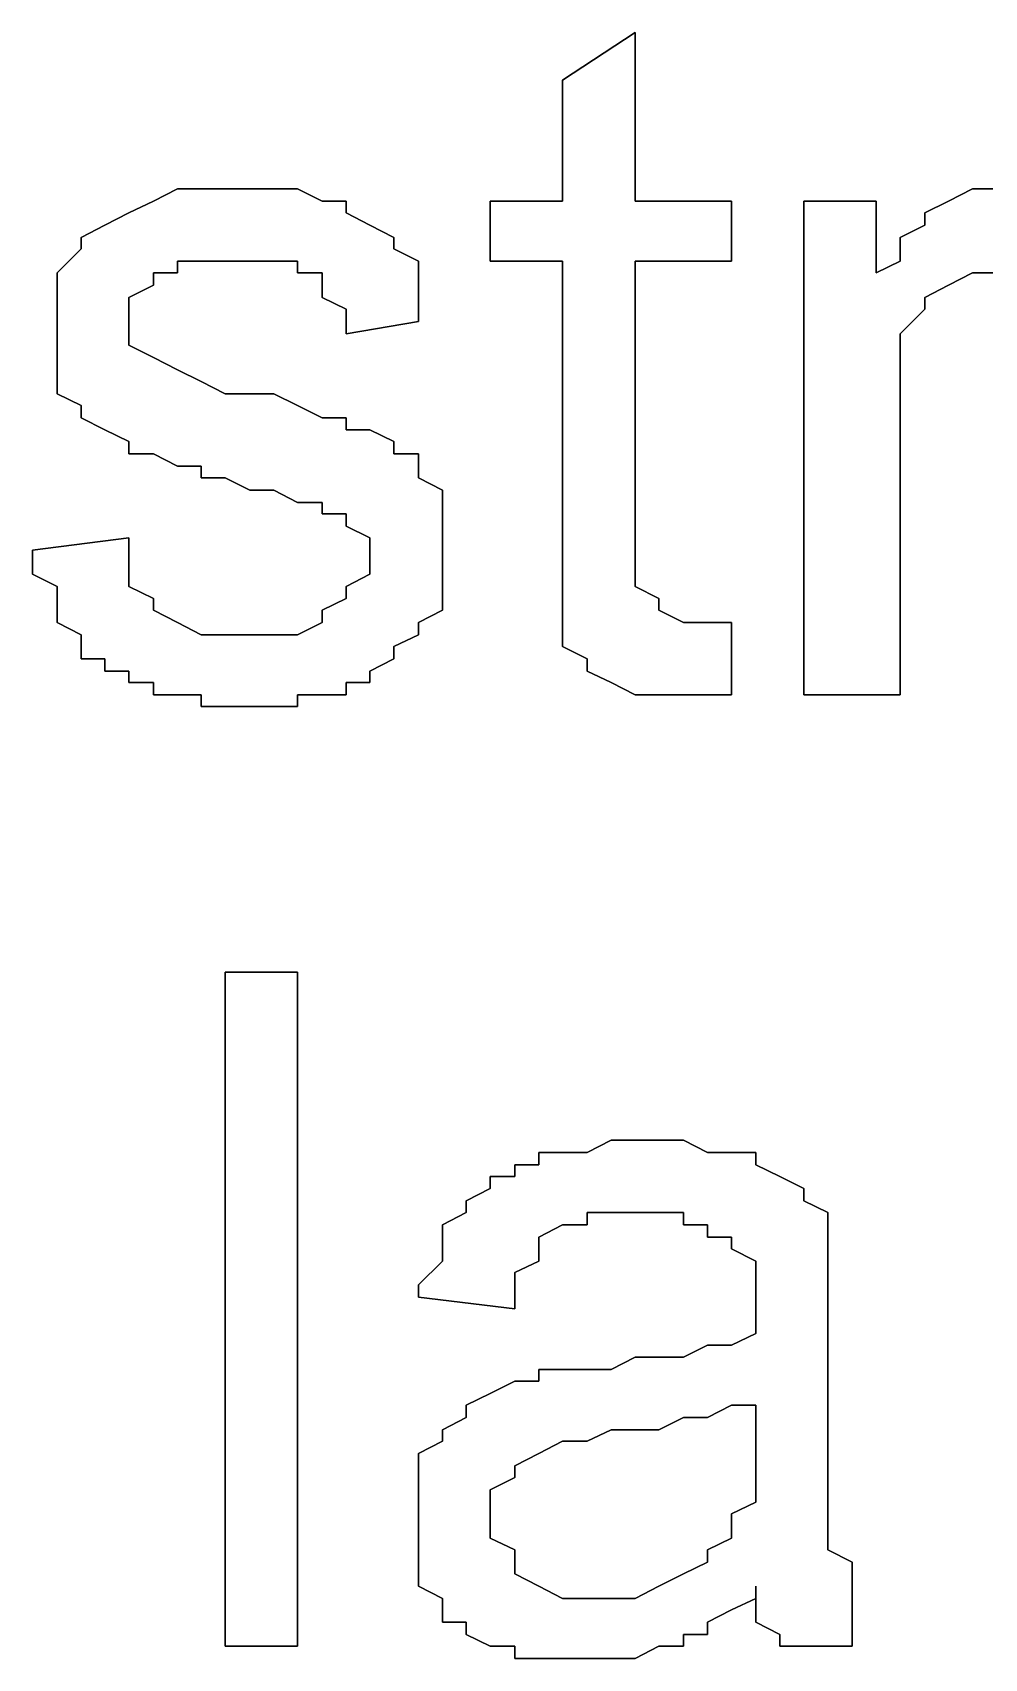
# Model space of a CAD drawing. Header units: metres. Extents: x 2.9 to 42.8, y 1.7 to 28.7.
# Drawn here: x 39.2712 to 39.4106, y 15.6157 to 15.8538 of the extents above; entities that cross this region are included whole.
import ezdxf

# ---------------------------------------------------------------- set-up
doc = ezdxf.new("R2010")
doc.units = ezdxf.units.M
doc.layers.add('GRIS', color=8, linetype='Continuous')

msp = doc.modelspace()

# ---------------------------------------------------------------- linework, layer by layer
at = {"layer": 'GRIS', "lineweight": -3}
for points in [[(39.3594, 15.8538), (39.3488, 15.8468), (39.3594, 15.8538)], [(39.3594, 15.8291), (39.3594, 15.8538), (39.3594, 15.8291)], [(39.3488, 15.8468), (39.3488, 15.8291), (39.3488, 15.8468)], [(39.2889, 15.8291), (39.2853, 15.8274), (39.2889, 15.8291)], [(39.2924, 15.8309), (39.2889, 15.8291), (39.2924, 15.8309)], [(39.2959, 15.8309), (39.2924, 15.8309), (39.2959, 15.8309)], [(39.2994, 15.8309), (39.2959, 15.8309), (39.2994, 15.8309)], [(39.303, 15.8309), (39.2994, 15.8309), (39.303, 15.8309)], [(39.3065, 15.8309), (39.303, 15.8309), (39.3065, 15.8309)], [(39.31, 15.8309), (39.3065, 15.8309), (39.31, 15.8309)], [(39.3136, 15.8291), (39.31, 15.8309), (39.3136, 15.8291)], [(39.3171, 15.8291), (39.3136, 15.8291), (39.3171, 15.8291)], [(39.3171, 15.8274), (39.3171, 15.8291), (39.3171, 15.8274)], [(39.3488, 15.8291), (39.3382, 15.8291), (39.3488, 15.8291)], [(39.3382, 15.8291), (39.3382, 15.8203), (39.3382, 15.8291)], [(39.3735, 15.8291), (39.3594, 15.8291), (39.3735, 15.8291)], [(39.3735, 15.8203), (39.3735, 15.8291), (39.3735, 15.8203)], [(39.3947, 15.8291), (39.3841, 15.8291), (39.3947, 15.8291)], [(39.3841, 15.8291), (39.3841, 15.7568), (39.3841, 15.8291)], [(39.3947, 15.8186), (39.3947, 15.8291), (39.3947, 15.8186)], [(39.4053, 15.8291), (39.4018, 15.8274), (39.4053, 15.8291)], [(39.4088, 15.8309), (39.4053, 15.8291), (39.4088, 15.8309)], [(39.4123, 15.8309), (39.4088, 15.8309), (39.4123, 15.8309)], [(39.2853, 15.8274), (39.2818, 15.8256), (39.2853, 15.8274)], [(39.3206, 15.8256), (39.3171, 15.8274), (39.3206, 15.8256)], [(39.4018, 15.8274), (39.4018, 15.8256), (39.4018, 15.8274)], [(39.2818, 15.8256), (39.2783, 15.8238), (39.2818, 15.8256)], [(39.3241, 15.8238), (39.3206, 15.8256), (39.3241, 15.8238)], [(39.4018, 15.8256), (39.3982, 15.8238), (39.4018, 15.8256)], [(39.2783, 15.8221), (39.2748, 15.8186), (39.2783, 15.8221)], [(39.2783, 15.8238), (39.2783, 15.8221), (39.2783, 15.8238)], [(39.3241, 15.8221), (39.3241, 15.8238), (39.3241, 15.8221)], [(39.3277, 15.8203), (39.3241, 15.8221), (39.3277, 15.8203)], [(39.3982, 15.8238), (39.3982, 15.8203), (39.3982, 15.8238)], [(39.2924, 15.8186), (39.2924, 15.8203), (39.2924, 15.8186)], [(39.2924, 15.8203), (39.2959, 15.8203), (39.2924, 15.8203)], [(39.2959, 15.8203), (39.2994, 15.8203), (39.2959, 15.8203)], [(39.2994, 15.8203), (39.303, 15.8203), (39.2994, 15.8203)], [(39.303, 15.8203), (39.3065, 15.8203), (39.303, 15.8203)], [(39.3065, 15.8203), (39.31, 15.8203), (39.3065, 15.8203)], [(39.31, 15.8203), (39.31, 15.8186), (39.31, 15.8203)], [(39.3277, 15.8186), (39.3277, 15.8203), (39.3277, 15.8186)], [(39.3382, 15.8203), (39.3488, 15.8203), (39.3382, 15.8203)], [(39.3488, 15.8203), (39.3488, 15.778), (39.3488, 15.8203)], [(39.3594, 15.778), (39.3594, 15.8203), (39.3594, 15.778)], [(39.3594, 15.8203), (39.3735, 15.8203), (39.3594, 15.8203)], [(39.3982, 15.8203), (39.3947, 15.8186), (39.3982, 15.8203)], [(39.2748, 15.8186), (39.2748, 15.8168), (39.2748, 15.8186)], [(39.2889, 15.8168), (39.2889, 15.8186), (39.2889, 15.8168)], [(39.2889, 15.8186), (39.2924, 15.8186), (39.2889, 15.8186)], [(39.31, 15.8186), (39.3136, 15.8186), (39.31, 15.8186)], [(39.3136, 15.8186), (39.3136, 15.8168), (39.3136, 15.8186)], [(39.3277, 15.8168), (39.3277, 15.8186), (39.3277, 15.8168)], [(39.4053, 15.8168), (39.4088, 15.8186), (39.4053, 15.8168)], [(39.4088, 15.8186), (39.4123, 15.8186), (39.4088, 15.8186)], [(39.2748, 15.8168), (39.2748, 15.815), (39.2748, 15.8168)], [(39.2748, 15.815), (39.2748, 15.8133), (39.2748, 15.815)], [(39.2853, 15.815), (39.2889, 15.8168), (39.2853, 15.815)], [(39.2853, 15.8115), (39.2853, 15.815), (39.2853, 15.8115)], [(39.3136, 15.8168), (39.3136, 15.815), (39.3136, 15.8168)], [(39.3136, 15.815), (39.3171, 15.8133), (39.3136, 15.815)], [(39.3277, 15.8133), (39.3277, 15.8168), (39.3277, 15.8133)], [(39.4018, 15.815), (39.4053, 15.8168), (39.4018, 15.815)], [(39.4018, 15.8133), (39.4018, 15.815), (39.4018, 15.8133)], [(39.2748, 15.8133), (39.2748, 15.8097), (39.2748, 15.8133)], [(39.3171, 15.8133), (39.3171, 15.8115), (39.3171, 15.8133)], [(39.3277, 15.8115), (39.3277, 15.8133), (39.3277, 15.8115)], [(39.3982, 15.8097), (39.4018, 15.8133), (39.3982, 15.8097)], [(39.2853, 15.8097), (39.2853, 15.8115), (39.2853, 15.8097)], [(39.3171, 15.8115), (39.3171, 15.8097), (39.3171, 15.8115)], [(39.3171, 15.8097), (39.3277, 15.8115), (39.3171, 15.8097)], [(39.2748, 15.8097), (39.2748, 15.808), (39.2748, 15.8097)], [(39.2748, 15.808), (39.2748, 15.8044), (39.2748, 15.808)], [(39.2853, 15.808), (39.2853, 15.8097), (39.2853, 15.808)], [(39.2889, 15.8062), (39.2853, 15.808), (39.2889, 15.8062)], [(39.3982, 15.8062), (39.3982, 15.8097), (39.3982, 15.8062)], [(39.2924, 15.8044), (39.2889, 15.8062), (39.2924, 15.8044)], [(39.3982, 15.8044), (39.3982, 15.8062), (39.3982, 15.8044)], [(39.2748, 15.8044), (39.2748, 15.8027), (39.2748, 15.8044)], [(39.2748, 15.8027), (39.2748, 15.8009), (39.2748, 15.8027)], [(39.2959, 15.8027), (39.2924, 15.8044), (39.2959, 15.8027)], [(39.2994, 15.8009), (39.2959, 15.8027), (39.2994, 15.8009)], [(39.3982, 15.8027), (39.3982, 15.8044), (39.3982, 15.8027)], [(39.3982, 15.7992), (39.3982, 15.8027), (39.3982, 15.7992)], [(39.2748, 15.8009), (39.2783, 15.7992), (39.2748, 15.8009)], [(39.303, 15.8009), (39.2994, 15.8009), (39.303, 15.8009)], [(39.3065, 15.8009), (39.303, 15.8009), (39.3065, 15.8009)], [(39.31, 15.7992), (39.3065, 15.8009), (39.31, 15.7992)], [(39.2783, 15.7992), (39.2783, 15.7974), (39.2783, 15.7992)], [(39.3136, 15.7974), (39.31, 15.7992), (39.3136, 15.7974)], [(39.3982, 15.7974), (39.3982, 15.7992), (39.3982, 15.7974)], [(39.2783, 15.7974), (39.2818, 15.7956), (39.2783, 15.7974)], [(39.2818, 15.7956), (39.2853, 15.7939), (39.2818, 15.7956)], [(39.3171, 15.7974), (39.3136, 15.7974), (39.3171, 15.7974)], [(39.3171, 15.7956), (39.3171, 15.7974), (39.3171, 15.7956)], [(39.3206, 15.7956), (39.3171, 15.7956), (39.3206, 15.7956)], [(39.3241, 15.7939), (39.3206, 15.7956), (39.3241, 15.7939)], [(39.3982, 15.7956), (39.3982, 15.7974), (39.3982, 15.7956)], [(39.3982, 15.7568), (39.3982, 15.7956), (39.3982, 15.7568)], [(39.2853, 15.7939), (39.2853, 15.7921), (39.2853, 15.7939)], [(39.3241, 15.7921), (39.3241, 15.7939), (39.3241, 15.7921)], [(39.2853, 15.7921), (39.2889, 15.7921), (39.2853, 15.7921)], [(39.2889, 15.7921), (39.2924, 15.7903), (39.2889, 15.7921)], [(39.3277, 15.7921), (39.3241, 15.7921), (39.3277, 15.7921)], [(39.3277, 15.7903), (39.3277, 15.7921), (39.3277, 15.7903)], [(39.2924, 15.7903), (39.2959, 15.7903), (39.2924, 15.7903)], [(39.2959, 15.7903), (39.2959, 15.7886), (39.2959, 15.7903)], [(39.2959, 15.7886), (39.2994, 15.7886), (39.2959, 15.7886)], [(39.2994, 15.7886), (39.303, 15.7868), (39.2994, 15.7886)], [(39.3277, 15.7886), (39.3277, 15.7903), (39.3277, 15.7886)], [(39.3312, 15.7868), (39.3277, 15.7886), (39.3312, 15.7868)], [(39.303, 15.7868), (39.3065, 15.7868), (39.303, 15.7868)], [(39.3065, 15.7868), (39.31, 15.785), (39.3065, 15.7868)], [(39.3312, 15.785), (39.3312, 15.7868), (39.3312, 15.785)], [(39.31, 15.785), (39.3136, 15.785), (39.31, 15.785)], [(39.3136, 15.785), (39.3136, 15.7833), (39.3136, 15.785)], [(39.3312, 15.7833), (39.3312, 15.785), (39.3312, 15.7833)], [(39.3136, 15.7833), (39.3171, 15.7833), (39.3136, 15.7833)], [(39.3171, 15.7833), (39.3171, 15.7815), (39.3171, 15.7833)], [(39.3171, 15.7815), (39.3206, 15.7798), (39.3171, 15.7815)], [(39.3312, 15.7798), (39.3312, 15.7833), (39.3312, 15.7798)], [(39.2853, 15.7798), (39.2712, 15.778), (39.2853, 15.7798)], [(39.2853, 15.778), (39.2853, 15.7798), (39.2853, 15.778)], [(39.3206, 15.7798), (39.3206, 15.7762), (39.3206, 15.7798)], [(39.3312, 15.778), (39.3312, 15.7798), (39.3312, 15.778)], [(39.2712, 15.778), (39.2712, 15.7745), (39.2712, 15.778)], [(39.2853, 15.7762), (39.2853, 15.778), (39.2853, 15.7762)], [(39.3312, 15.7762), (39.3312, 15.778), (39.3312, 15.7762)], [(39.3488, 15.778), (39.3488, 15.7745), (39.3488, 15.778)], [(39.3594, 15.7745), (39.3594, 15.778), (39.3594, 15.7745)], [(39.2712, 15.7745), (39.2748, 15.7727), (39.2712, 15.7745)], [(39.2853, 15.7727), (39.2853, 15.7762), (39.2853, 15.7727)], [(39.3206, 15.7745), (39.3171, 15.7727), (39.3206, 15.7745)], [(39.3206, 15.7762), (39.3206, 15.7745), (39.3206, 15.7762)], [(39.3312, 15.7745), (39.3312, 15.7762), (39.3312, 15.7745)], [(39.3312, 15.7709), (39.3312, 15.7745), (39.3312, 15.7709)], [(39.3488, 15.7745), (39.3488, 15.7709), (39.3488, 15.7745)], [(39.3594, 15.7727), (39.3594, 15.7745), (39.3594, 15.7727)], [(39.2748, 15.7727), (39.2748, 15.7692), (39.2748, 15.7727)], [(39.2889, 15.7709), (39.2853, 15.7727), (39.2889, 15.7709)], [(39.3171, 15.7727), (39.3171, 15.7709), (39.3171, 15.7727)], [(39.3629, 15.7709), (39.3594, 15.7727), (39.3629, 15.7709)], [(39.2889, 15.7692), (39.2889, 15.7709), (39.2889, 15.7692)], [(39.3171, 15.7709), (39.3136, 15.7692), (39.3171, 15.7709)], [(39.3312, 15.7692), (39.3312, 15.7709), (39.3312, 15.7692)], [(39.3488, 15.7709), (39.3488, 15.7692), (39.3488, 15.7709)], [(39.3629, 15.7692), (39.3629, 15.7709), (39.3629, 15.7692)], [(39.2748, 15.7692), (39.2748, 15.7674), (39.2748, 15.7692)], [(39.2748, 15.7674), (39.2783, 15.7656), (39.2748, 15.7674)], [(39.2924, 15.7674), (39.2889, 15.7692), (39.2924, 15.7674)], [(39.2959, 15.7656), (39.2924, 15.7674), (39.2959, 15.7656)], [(39.3136, 15.7674), (39.31, 15.7656), (39.3136, 15.7674)], [(39.3136, 15.7692), (39.3136, 15.7674), (39.3136, 15.7692)], [(39.3277, 15.7674), (39.3312, 15.7692), (39.3277, 15.7674)], [(39.3277, 15.7656), (39.3277, 15.7674), (39.3277, 15.7656)], [(39.3488, 15.7692), (39.3488, 15.7674), (39.3488, 15.7692)], [(39.3488, 15.7674), (39.3488, 15.7656), (39.3488, 15.7674)], [(39.3665, 15.7674), (39.3629, 15.7692), (39.3665, 15.7674)], [(39.37, 15.7674), (39.3665, 15.7674), (39.37, 15.7674)], [(39.3735, 15.7674), (39.37, 15.7674), (39.3735, 15.7674)], [(39.3735, 15.7568), (39.3735, 15.7674), (39.3735, 15.7568)], [(39.2783, 15.7656), (39.2783, 15.7639), (39.2783, 15.7656)], [(39.2994, 15.7656), (39.2959, 15.7656), (39.2994, 15.7656)], [(39.303, 15.7656), (39.2994, 15.7656), (39.303, 15.7656)], [(39.3065, 15.7656), (39.303, 15.7656), (39.3065, 15.7656)], [(39.31, 15.7656), (39.3065, 15.7656), (39.31, 15.7656)], [(39.3241, 15.7639), (39.3277, 15.7656), (39.3241, 15.7639)], [(39.3488, 15.7656), (39.3488, 15.7639), (39.3488, 15.7656)], [(39.2783, 15.7639), (39.2783, 15.7621), (39.2783, 15.7639)], [(39.3241, 15.7621), (39.3241, 15.7639), (39.3241, 15.7621)], [(39.3488, 15.7639), (39.3524, 15.7621), (39.3488, 15.7639)], [(39.2783, 15.7621), (39.2818, 15.7621), (39.2783, 15.7621)], [(39.2818, 15.7621), (39.2818, 15.7603), (39.2818, 15.7621)], [(39.2818, 15.7603), (39.2853, 15.7603), (39.2818, 15.7603)], [(39.2853, 15.7603), (39.2853, 15.7586), (39.2853, 15.7603)], [(39.3206, 15.7603), (39.3241, 15.7621), (39.3206, 15.7603)], [(39.3206, 15.7586), (39.3206, 15.7603), (39.3206, 15.7586)], [(39.3524, 15.7621), (39.3524, 15.7603), (39.3524, 15.7621)], [(39.3524, 15.7603), (39.3559, 15.7586), (39.3524, 15.7603)], [(39.2853, 15.7586), (39.2889, 15.7586), (39.2853, 15.7586)], [(39.2889, 15.7586), (39.2889, 15.7568), (39.2889, 15.7586)], [(39.3171, 15.7568), (39.3171, 15.7586), (39.3171, 15.7568)], [(39.3171, 15.7586), (39.3206, 15.7586), (39.3171, 15.7586)], [(39.3559, 15.7586), (39.3594, 15.7568), (39.3559, 15.7586)], [(39.2889, 15.7568), (39.2924, 15.7568), (39.2889, 15.7568)], [(39.2924, 15.7568), (39.2959, 15.7568), (39.2924, 15.7568)], [(39.2959, 15.7568), (39.2959, 15.7551), (39.2959, 15.7568)], [(39.2959, 15.7551), (39.2994, 15.7551), (39.2959, 15.7551)], [(39.2994, 15.7551), (39.303, 15.7551), (39.2994, 15.7551)], [(39.303, 15.7551), (39.3065, 15.7551), (39.303, 15.7551)], [(39.3065, 15.7551), (39.31, 15.7551), (39.3065, 15.7551)], [(39.31, 15.7551), (39.31, 15.7568), (39.31, 15.7551)], [(39.31, 15.7568), (39.3136, 15.7568), (39.31, 15.7568)], [(39.3136, 15.7568), (39.3171, 15.7568), (39.3136, 15.7568)], [(39.3594, 15.7568), (39.3629, 15.7568), (39.3594, 15.7568)], [(39.3629, 15.7568), (39.3665, 15.7568), (39.3629, 15.7568)], [(39.3665, 15.7568), (39.37, 15.7568), (39.3665, 15.7568)], [(39.37, 15.7568), (39.3735, 15.7568), (39.37, 15.7568)], [(39.3841, 15.7568), (39.3982, 15.7568), (39.3841, 15.7568)], [(39.31, 15.7162), (39.2994, 15.7162), (39.31, 15.7162)], [(39.2994, 15.7162), (39.2994, 15.6175), (39.2994, 15.7162)], [(39.31, 15.6175), (39.31, 15.7162), (39.31, 15.6175)], [(39.3559, 15.6916), (39.3524, 15.6898), (39.3559, 15.6916)], [(39.3594, 15.6916), (39.3559, 15.6916), (39.3594, 15.6916)], [(39.3629, 15.6916), (39.3594, 15.6916), (39.3629, 15.6916)], [(39.3665, 15.6916), (39.3629, 15.6916), (39.3665, 15.6916)], [(39.37, 15.6898), (39.3665, 15.6916), (39.37, 15.6898)], [(39.3488, 15.6898), (39.3453, 15.6898), (39.3488, 15.6898)], [(39.3453, 15.6898), (39.3453, 15.688), (39.3453, 15.6898)], [(39.3524, 15.6898), (39.3488, 15.6898), (39.3524, 15.6898)], [(39.3735, 15.6898), (39.37, 15.6898), (39.3735, 15.6898)], [(39.3771, 15.6898), (39.3735, 15.6898), (39.3771, 15.6898)], [(39.3771, 15.688), (39.3771, 15.6898), (39.3771, 15.688)], [(39.3418, 15.6863), (39.3382, 15.6863), (39.3418, 15.6863)], [(39.3382, 15.6863), (39.3382, 15.6845), (39.3382, 15.6863)], [(39.3453, 15.688), (39.3418, 15.688), (39.3453, 15.688)], [(39.3418, 15.688), (39.3418, 15.6863), (39.3418, 15.688)], [(39.3806, 15.6863), (39.3771, 15.688), (39.3806, 15.6863)], [(39.3841, 15.6845), (39.3806, 15.6863), (39.3841, 15.6845)], [(39.3382, 15.6845), (39.3347, 15.6827), (39.3382, 15.6845)], [(39.3841, 15.6827), (39.3841, 15.6845), (39.3841, 15.6827)], [(39.3347, 15.6827), (39.3347, 15.681), (39.3347, 15.6827)], [(39.3876, 15.681), (39.3841, 15.6827), (39.3876, 15.681)], [(39.3347, 15.681), (39.3312, 15.6792), (39.3347, 15.681)], [(39.3312, 15.6792), (39.3312, 15.6774), (39.3312, 15.6792)], [(39.3453, 15.6774), (39.3488, 15.6792), (39.3453, 15.6774)], [(39.3488, 15.6792), (39.3524, 15.6792), (39.3488, 15.6792)], [(39.3524, 15.6792), (39.3524, 15.681), (39.3524, 15.6792)], [(39.3524, 15.681), (39.3559, 15.681), (39.3524, 15.681)], [(39.3559, 15.681), (39.3594, 15.681), (39.3559, 15.681)], [(39.3594, 15.681), (39.3629, 15.681), (39.3594, 15.681)], [(39.3629, 15.681), (39.3665, 15.681), (39.3629, 15.681)], [(39.3665, 15.681), (39.3665, 15.6792), (39.3665, 15.681)], [(39.3665, 15.6792), (39.37, 15.6792), (39.3665, 15.6792)], [(39.37, 15.6792), (39.37, 15.6774), (39.37, 15.6792)], [(39.3876, 15.6792), (39.3876, 15.681), (39.3876, 15.6792)], [(39.3876, 15.6774), (39.3876, 15.6792), (39.3876, 15.6774)], [(39.3312, 15.6774), (39.3312, 15.6757), (39.3312, 15.6774)], [(39.3453, 15.6757), (39.3453, 15.6774), (39.3453, 15.6757)], [(39.37, 15.6774), (39.3735, 15.6774), (39.37, 15.6774)], [(39.3735, 15.6774), (39.3735, 15.6757), (39.3735, 15.6774)], [(39.3876, 15.6757), (39.3876, 15.6774), (39.3876, 15.6757)], [(39.3312, 15.6757), (39.3312, 15.6739), (39.3312, 15.6757)], [(39.3453, 15.6739), (39.3453, 15.6757), (39.3453, 15.6739)], [(39.3735, 15.6757), (39.3771, 15.6739), (39.3735, 15.6757)], [(39.3876, 15.6739), (39.3876, 15.6757), (39.3876, 15.6739)], [(39.3312, 15.6739), (39.3277, 15.6704), (39.3312, 15.6739)], [(39.3418, 15.6722), (39.3453, 15.6739), (39.3418, 15.6722)], [(39.3418, 15.6704), (39.3418, 15.6722), (39.3418, 15.6704)], [(39.3771, 15.6739), (39.3771, 15.6722), (39.3771, 15.6739)], [(39.3771, 15.6722), (39.3771, 15.6686), (39.3771, 15.6722)], [(39.3876, 15.6722), (39.3876, 15.6739), (39.3876, 15.6722)], [(39.3876, 15.6686), (39.3876, 15.6722), (39.3876, 15.6686)], [(39.3277, 15.6704), (39.3277, 15.6686), (39.3277, 15.6704)], [(39.3418, 15.6686), (39.3418, 15.6704), (39.3418, 15.6686)], [(39.3277, 15.6686), (39.3418, 15.6669), (39.3277, 15.6686)], [(39.3418, 15.6669), (39.3418, 15.6686), (39.3418, 15.6669)], [(39.3771, 15.6686), (39.3771, 15.6669), (39.3771, 15.6686)], [(39.3876, 15.6651), (39.3876, 15.6686), (39.3876, 15.6651)], [(39.3771, 15.6669), (39.3771, 15.6651), (39.3771, 15.6669)], [(39.3771, 15.6651), (39.3771, 15.6633), (39.3771, 15.6651)], [(39.3876, 15.6633), (39.3876, 15.6651), (39.3876, 15.6633)], [(39.3771, 15.6633), (39.3735, 15.6616), (39.3771, 15.6633)], [(39.3876, 15.6475), (39.3876, 15.6633), (39.3876, 15.6475)], [(39.37, 15.6616), (39.3665, 15.6598), (39.37, 15.6616)], [(39.3735, 15.6616), (39.37, 15.6616), (39.3735, 15.6616)], [(39.3488, 15.658), (39.3453, 15.658), (39.3488, 15.658)], [(39.3453, 15.658), (39.3453, 15.6563), (39.3453, 15.658)], [(39.3524, 15.658), (39.3488, 15.658), (39.3524, 15.658)], [(39.3559, 15.658), (39.3524, 15.658), (39.3559, 15.658)], [(39.3594, 15.6598), (39.3559, 15.658), (39.3594, 15.6598)], [(39.3629, 15.6598), (39.3594, 15.6598), (39.3629, 15.6598)], [(39.3665, 15.6598), (39.3629, 15.6598), (39.3665, 15.6598)], [(39.3418, 15.6563), (39.3382, 15.6545), (39.3418, 15.6563)], [(39.3453, 15.6563), (39.3418, 15.6563), (39.3453, 15.6563)], [(39.3382, 15.6545), (39.3347, 15.6528), (39.3382, 15.6545)], [(39.3347, 15.6528), (39.3347, 15.651), (39.3347, 15.6528)], [(39.37, 15.651), (39.3735, 15.6528), (39.37, 15.651)], [(39.3735, 15.6528), (39.3771, 15.6528), (39.3735, 15.6528)], [(39.3771, 15.6528), (39.3771, 15.6492), (39.3771, 15.6528)], [(39.3347, 15.651), (39.3312, 15.6492), (39.3347, 15.651)], [(39.3629, 15.6492), (39.3665, 15.651), (39.3629, 15.6492)], [(39.3665, 15.651), (39.37, 15.651), (39.3665, 15.651)], [(39.3312, 15.6492), (39.3312, 15.6475), (39.3312, 15.6492)], [(39.3524, 15.6475), (39.3559, 15.6492), (39.3524, 15.6475)], [(39.3559, 15.6492), (39.3594, 15.6492), (39.3559, 15.6492)], [(39.3594, 15.6492), (39.3629, 15.6492), (39.3594, 15.6492)], [(39.3771, 15.6492), (39.3771, 15.6475), (39.3771, 15.6492)], [(39.3312, 15.6475), (39.3277, 15.6457), (39.3312, 15.6475)], [(39.3277, 15.6457), (39.3277, 15.6439), (39.3277, 15.6457)], [(39.3418, 15.6439), (39.3453, 15.6457), (39.3418, 15.6439)], [(39.3453, 15.6457), (39.3488, 15.6475), (39.3453, 15.6457)], [(39.3488, 15.6475), (39.3524, 15.6475), (39.3488, 15.6475)], [(39.3771, 15.6475), (39.3771, 15.6457), (39.3771, 15.6475)], [(39.3771, 15.6457), (39.3771, 15.6422), (39.3771, 15.6457)], [(39.3876, 15.6439), (39.3876, 15.6475), (39.3876, 15.6439)], [(39.3277, 15.6439), (39.3277, 15.6404), (39.3277, 15.6439)], [(39.3418, 15.6422), (39.3418, 15.6439), (39.3418, 15.6422)], [(39.3876, 15.6404), (39.3876, 15.6439), (39.3876, 15.6404)], [(39.3382, 15.6404), (39.3418, 15.6422), (39.3382, 15.6404)], [(39.3771, 15.6422), (39.3771, 15.6404), (39.3771, 15.6422)], [(39.3277, 15.6404), (39.3277, 15.6386), (39.3277, 15.6404)], [(39.3277, 15.6386), (39.3277, 15.6351), (39.3277, 15.6386)], [(39.3382, 15.6369), (39.3382, 15.6404), (39.3382, 15.6369)], [(39.3771, 15.6386), (39.3735, 15.6369), (39.3771, 15.6386)], [(39.3771, 15.6404), (39.3771, 15.6386), (39.3771, 15.6404)], [(39.3876, 15.6369), (39.3876, 15.6404), (39.3876, 15.6369)], [(39.3382, 15.6333), (39.3382, 15.6369), (39.3382, 15.6333)], [(39.3735, 15.6369), (39.3735, 15.6351), (39.3735, 15.6369)], [(39.3876, 15.6351), (39.3876, 15.6369), (39.3876, 15.6351)], [(39.3277, 15.6351), (39.3277, 15.6333), (39.3277, 15.6351)], [(39.3735, 15.6351), (39.3735, 15.6333), (39.3735, 15.6351)], [(39.3876, 15.6316), (39.3876, 15.6351), (39.3876, 15.6316)], [(39.3277, 15.6333), (39.3277, 15.6316), (39.3277, 15.6333)], [(39.3277, 15.6316), (39.3277, 15.6281), (39.3277, 15.6316)], [(39.3418, 15.6316), (39.3382, 15.6333), (39.3418, 15.6316)], [(39.3418, 15.6298), (39.3418, 15.6316), (39.3418, 15.6298)], [(39.3735, 15.6333), (39.37, 15.6316), (39.3735, 15.6333)], [(39.37, 15.6316), (39.37, 15.6298), (39.37, 15.6316)], [(39.3912, 15.6298), (39.3876, 15.6316), (39.3912, 15.6298)], [(39.3418, 15.6281), (39.3418, 15.6298), (39.3418, 15.6281)], [(39.37, 15.6298), (39.3665, 15.6281), (39.37, 15.6298)], [(39.3912, 15.6281), (39.3912, 15.6298), (39.3912, 15.6281)], [(39.3277, 15.6281), (39.3277, 15.6263), (39.3277, 15.6281)], [(39.3453, 15.6263), (39.3418, 15.6281), (39.3453, 15.6263)], [(39.3665, 15.6281), (39.3629, 15.6263), (39.3665, 15.6281)], [(39.3912, 15.6263), (39.3912, 15.6281), (39.3912, 15.6263)], [(39.3277, 15.6263), (39.3312, 15.6245), (39.3277, 15.6263)], [(39.3312, 15.6245), (39.3312, 15.6228), (39.3312, 15.6245)], [(39.3488, 15.6245), (39.3453, 15.6263), (39.3488, 15.6245)], [(39.3524, 15.6245), (39.3488, 15.6245), (39.3524, 15.6245)], [(39.3559, 15.6245), (39.3524, 15.6245), (39.3559, 15.6245)], [(39.3594, 15.6245), (39.3559, 15.6245), (39.3594, 15.6245)], [(39.3629, 15.6263), (39.3594, 15.6245), (39.3629, 15.6263)], [(39.3735, 15.6228), (39.3771, 15.6245), (39.3735, 15.6228)], [(39.3771, 15.6263), (39.3771, 15.6228), (39.3771, 15.6263)], [(39.3771, 15.6245), (39.3771, 15.6263), (39.3771, 15.6245)], [(39.3912, 15.6228), (39.3912, 15.6263), (39.3912, 15.6228)], [(39.3312, 15.6228), (39.3312, 15.621), (39.3312, 15.6228)], [(39.37, 15.621), (39.3735, 15.6228), (39.37, 15.621)], [(39.3771, 15.6228), (39.3771, 15.621), (39.3771, 15.6228)], [(39.3912, 15.621), (39.3912, 15.6228), (39.3912, 15.621)], [(39.3312, 15.621), (39.3347, 15.621), (39.3312, 15.621)], [(39.3347, 15.621), (39.3347, 15.6192), (39.3347, 15.621)], [(39.37, 15.6192), (39.37, 15.621), (39.37, 15.6192)], [(39.3771, 15.621), (39.3806, 15.6192), (39.3771, 15.621)], [(39.3912, 15.6192), (39.3912, 15.621), (39.3912, 15.6192)], [(39.2994, 15.6175), (39.31, 15.6175), (39.2994, 15.6175)], [(39.3347, 15.6192), (39.3382, 15.6175), (39.3347, 15.6192)], [(39.3382, 15.6175), (39.3418, 15.6175), (39.3382, 15.6175)], [(39.3418, 15.6175), (39.3418, 15.6157), (39.3418, 15.6175)], [(39.3594, 15.6157), (39.3629, 15.6175), (39.3594, 15.6157)], [(39.3629, 15.6175), (39.3665, 15.6175), (39.3629, 15.6175)], [(39.3665, 15.6175), (39.3665, 15.6192), (39.3665, 15.6175)], [(39.3665, 15.6192), (39.37, 15.6192), (39.3665, 15.6192)], [(39.3806, 15.6192), (39.3806, 15.6175), (39.3806, 15.6192)], [(39.3806, 15.6175), (39.3912, 15.6175), (39.3806, 15.6175)], [(39.3912, 15.6175), (39.3912, 15.6192), (39.3912, 15.6175)], [(39.3418, 15.6157), (39.3453, 15.6157), (39.3418, 15.6157)], [(39.3453, 15.6157), (39.3488, 15.6157), (39.3453, 15.6157)], [(39.3488, 15.6157), (39.3524, 15.6157), (39.3488, 15.6157)], [(39.3524, 15.6157), (39.3559, 15.6157), (39.3524, 15.6157)], [(39.3559, 15.6157), (39.3594, 15.6157), (39.3559, 15.6157)]]:
    msp.add_lwpolyline(points, dxfattribs=at)

doc.saveas('drawing.dxf')
